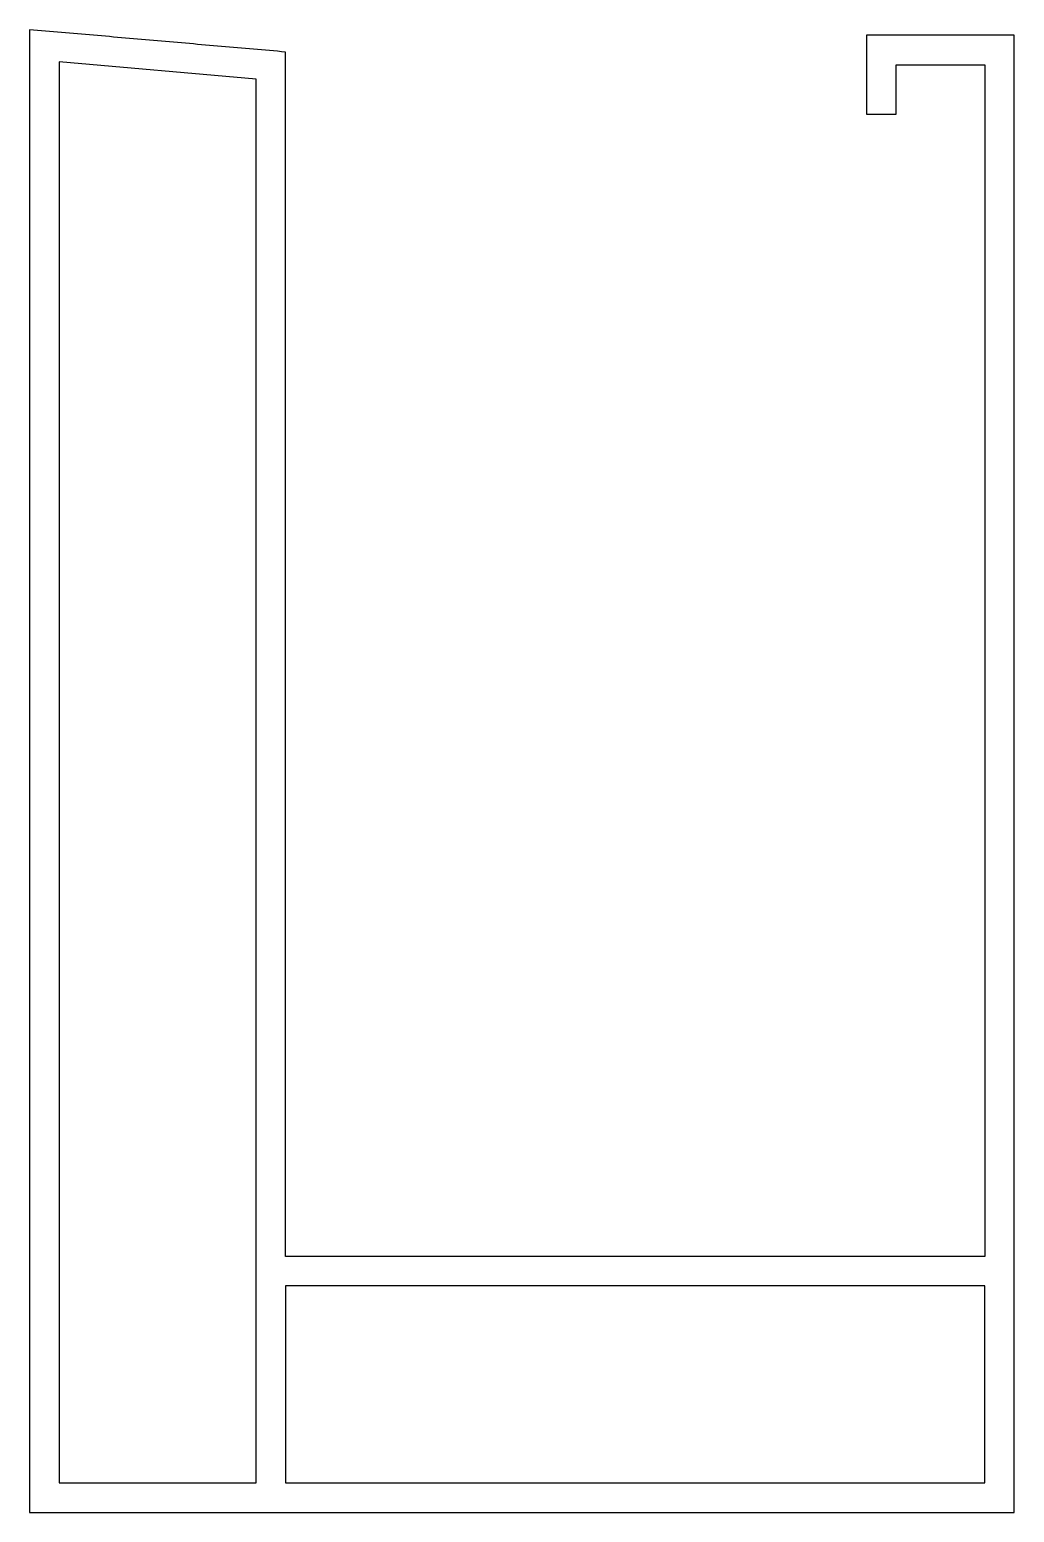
# Model space of a CAD drawing. Header units: millimetres. Extents: x -1065 to -965, y -1575 to -1424.
import ezdxf

# ---------------------------------------------------------------- set-up
doc = ezdxf.new("R2010")
doc.units = ezdxf.units.MM
doc.layers.add('Default', color=7, linetype='Continuous')

msp = doc.modelspace()

# ---------------------------------------------------------------- linework, layer by layer
at = {"layer": 'Default'}
for p, q in [((-1038.91, -1549.05), (-1038.91, -1426.75)), ((-967.91, -1428.05), (-967.91, -1549.05)), ((-967.91, -1549.05), (-1038.91, -1549.05))]:
    msp.add_line(p, q, dxfattribs=at)
for points in [[(-1061.91, -1572.05), (-1041.91, -1572.05), (-1041.91, -1429.5), (-1061.91, -1427.75)], [(-1038.91, -1572.05), (-967.91, -1572.05), (-967.91, -1552.05), (-1038.91, -1552.05)]]:
    msp.add_lwpolyline(points, close=True, dxfattribs=at)
for points in [[(-1038.91, -1426.75), (-1064.91, -1424.48)], [(-1064.91, -1424.48), (-1064.91, -1575.05)], [(-964.91, -1425.05), (-979.91, -1425.05)], [(-979.91, -1425.05), (-979.91, -1433.05)], [(-964.91, -1575.05), (-964.91, -1425.05)], [(-976.91, -1433.05), (-976.91, -1428.05)], [(-976.91, -1428.05), (-967.91, -1428.05)], [(-979.91, -1433.05), (-976.91, -1433.05)], [(-1064.91, -1575.05), (-964.91, -1575.05)]]:
    msp.add_open_spline(points, degree=1, dxfattribs=at)

doc.saveas('drawing.dxf')
